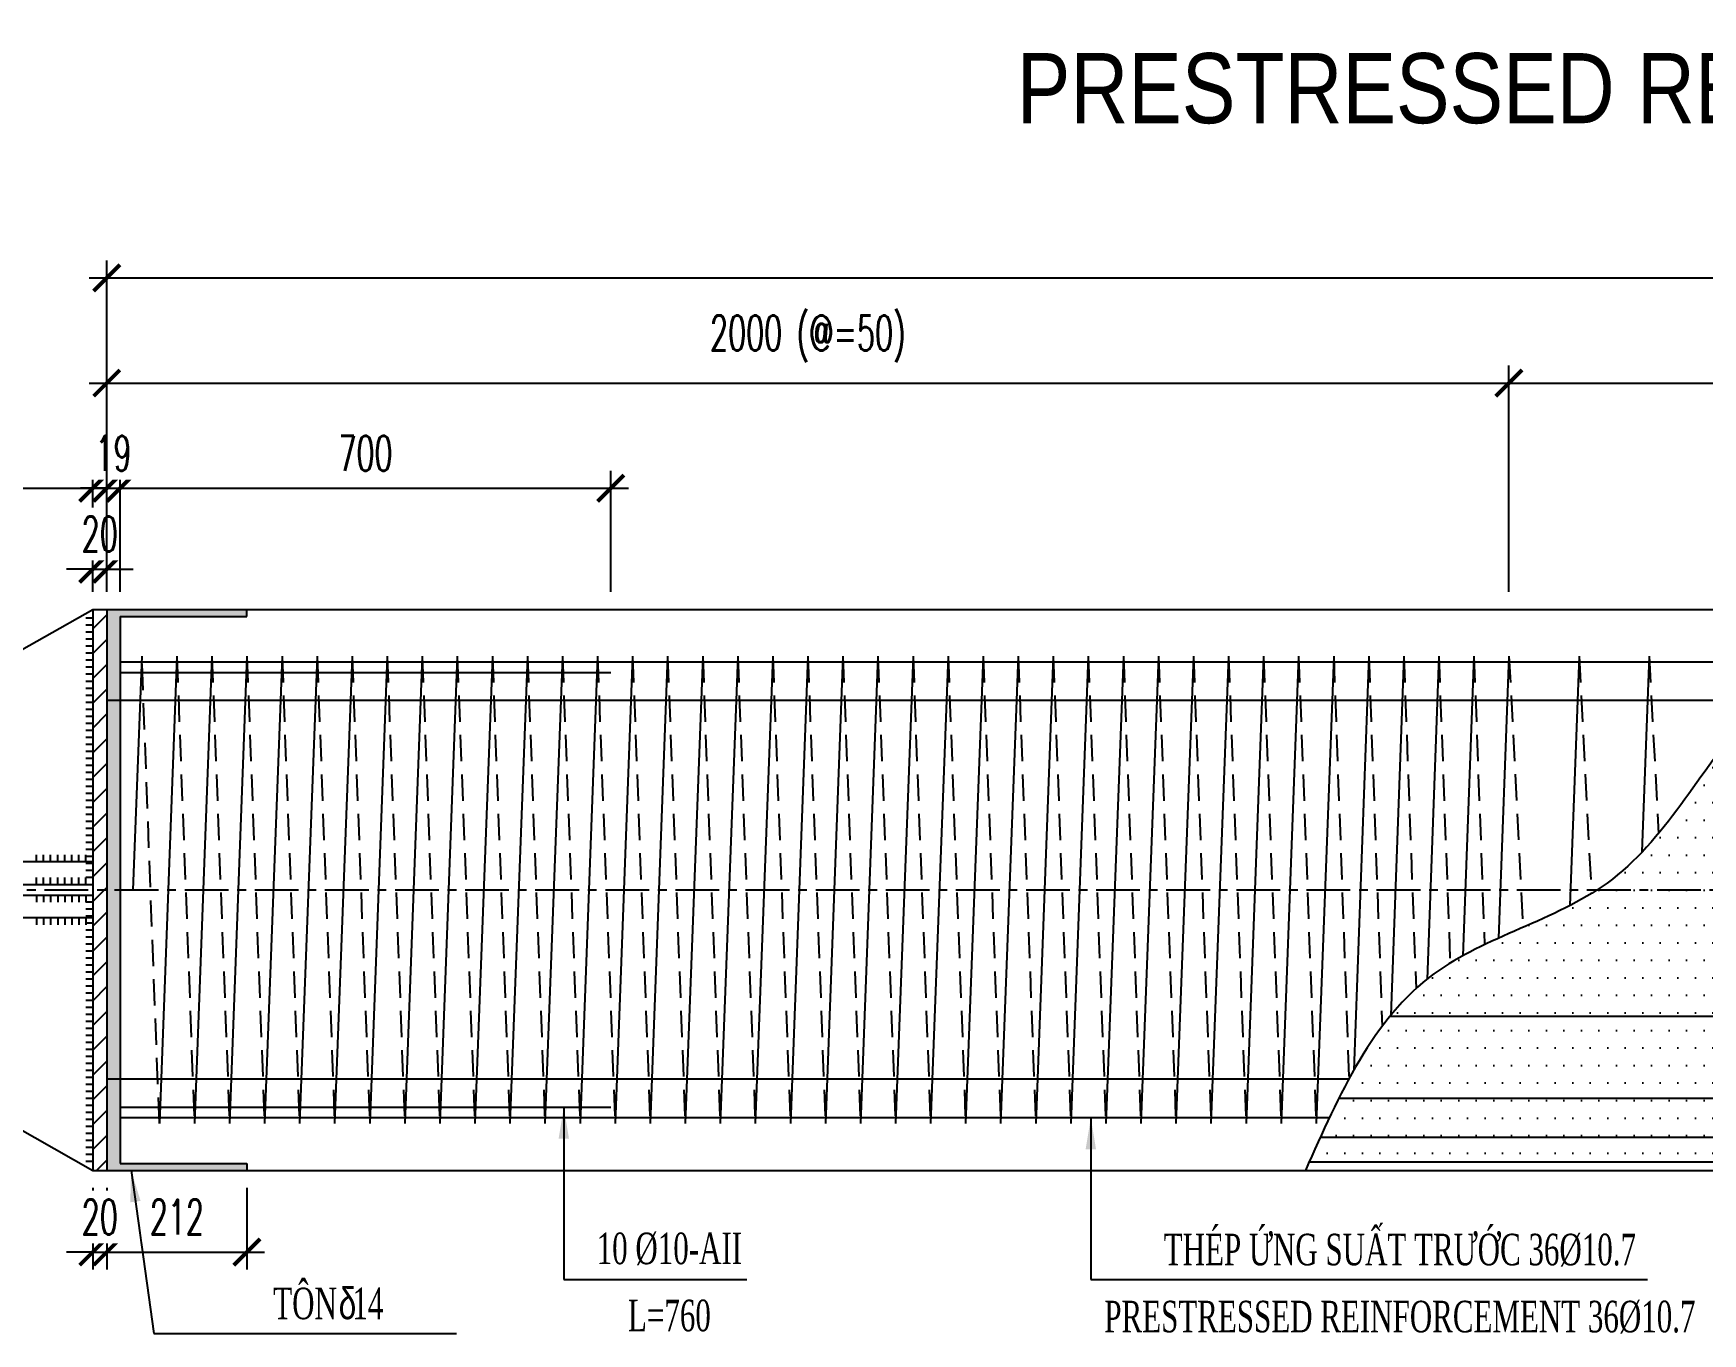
# Model space of a CAD drawing. Extents: x -687 to 808890, y -259 to 107959.
# Drawn here: x 798698 to 801079, y 103725 to 105580 of the extents above; entities that cross this region are included whole.
import ezdxf
from ezdxf.enums import TextEntityAlignment as Align

# ---------------------------------------------------------------- set-up
doc = ezdxf.new("R2010")
doc.units = 0
doc.header["$MEASUREMENT"] = 0
doc.header["$PDMODE"] = 3
doc.linetypes.add('CENTER', pattern=[2, 1.25, -0.25, 0.25, -0.25])
doc.linetypes.add('HIDDEN', pattern=[0.375, 0.25, -0.125])
doc.layers.get('0').update_dxf_attribs({"color": 3, "linetype": 'CONTINUOUS'})
doc.layers.get('DEFPOINTS').update_dxf_attribs({"linetype": 'CONTINUOUS'})
for name, color, linetype in [('Han', 7, 'CONTINUOUS'), ('Hatch', 5, 'CONTINUOUS'), ('Hidden', 4, 'HIDDEN'), ('Kich thuoc', 4, 'CONTINUOUS'), ('Net vang', 2, 'CONTINUOUS'), ('Text', 3, 'CONTINUOUS'), ('Thep chu', 1, 'CONTINUOUS'), ('Thep dai', 6, 'CONTINUOUS'), ('Tim', 8, 'CENTER')]:
    doc.layers.add(name, color=color, linetype=linetype)
doc.styles.add('Kichthuoc', font='romans.shx', dxfattribs={"width": 0.6})
doc.styles.get("Standard").update_dxf_attribs({"font": 'vntimeh.shx', "width": 0.65})
doc.styles.add('SYMBOL', font='greeks.shx', dxfattribs={"width": 0.8})
doc.styles.add('Ten', font='VHARIALN.TTF')
doc.styles.add('THUONG', font='vnsimpleh.shx', dxfattribs={"width": 0.8})
doc.dimstyles.new('Dim 250', dxfattribs={"dimscale": 250, "dimtxt": 0.2, "dimasz": 0.15, "dimexe": 0.1, "dimexo": 0.1, "dimgap": 0.1, "dimtad": 1, "dimdec": 0, "dimlfac": -1, "dimzin": 0, "dimdsep": 46, "dimtxsty": 'Kichthuoc', "dimblk": 'ARCHTICK', "dimcen": 0.1, "dimdle": 0.1, "dimclrd": 4, "dimclre": 4, "dimclrt": 3, "dimadec": 0, "dimazin": 0, "dimtfac": 1, "dimtdec": 0, "dimtix": 1, "dimtmove": 2, "dimatfit": 3, "dimfxl": 1, "dimtfill": 1, "dimtolj": 1, "dimtzin": 0, "dimarcsym": 0})
doc.dimstyles.new('Le 250', dxfattribs={"dimscale": 250, "dimtxt": 0.22, "dimasz": 0.18, "dimexe": 0.1, "dimexo": 0.2, "dimgap": 0.1, "dimtad": 1, "dimdec": 0, "dimzin": 0, "dimdsep": 46, "dimtxsty": 'Kichthuoc', "dimblk": 'ARCHTICK', "dimcen": 0, "dimdle": 0.1, "dimclrd": 2, "dimclre": 2, "dimclrt": 256, "dimadec": 0, "dimazin": 0, "dimtfac": 1, "dimtdec": 0, "dimtix": 1, "dimtmove": 2, "dimatfit": 3, "dimfxl": 1, "dimtolj": 1, "dimtzin": 0, "dimarcsym": 0})
pattern_1 = [(45, (29890.795, 271.825), (-17.6776695, 17.6776695), [])]

# ---------------------------------------------------------------- blocks, each defined once
blk = doc.blocks.new('_ArchTick')
at = {"color": 0, "linetype": 'ByBlock', "const_width": 0.15}
blk.add_lwpolyline([(-0.5, -0.5), (0.5, 0.5)], dxfattribs=at)
blk = doc.blocks.new('*D261')
at = {"layer": 'DEFPOINTS', "color": 0}
for p in [(798782.5, 104931.2), (798182.5, 104758.3), (798782.5, 104758.3)]:
    blk.add_point(p, dxfattribs=at)
at = {"layer": 'Kich thuoc', "color": 4, "lineweight": -2}
for p, q in [((798182.5, 104783.3), (798182.5, 104956.2)), ((798782.5, 104783.3), (798782.5, 104956.2)), ((798157.5, 104931.2), (798807.5, 104931.2))]:
    blk.add_line(p, q, dxfattribs=at)
at = {"layer": 'Kich thuoc', "color": 4, "lineweight": -2, "xscale": 37.5, "yscale": 37.5, "zscale": 37.5, "rotation": 180}
blk.add_blockref('_ArchTick', (798182.5, 104931.2), dxfattribs=at)
at = {"layer": 'Kich thuoc', "color": 4, "lineweight": -2, "xscale": 37.5, "yscale": 37.5, "zscale": 37.5}
blk.add_blockref('_ArchTick', (798782.5, 104931.2), dxfattribs=at)
at = {"layer": 'Kich thuoc', "color": 3, "insert": (798482.5, 104981.2), "char_height": 50, "attachment_point": 5, "style": 'Kichthuoc', "bg_fill": 3, "box_fill_scale": 1.25, "bg_fill_color": 256, "bg_fill_true_color": 13158600, "bg_fill_transparency": 11732736}
blk.add_mtext('\\A1;600', dxfattribs=at)
blk = doc.blocks.new('*D247')
at = {"layer": 'DEFPOINTS', "color": 0}
for p in [(798802.5, 103958.3), (799002.5, 103958.3), (799002.5, 103841.7)]:
    blk.add_point(p, dxfattribs=at)
at = {"layer": 'Kich thuoc', "color": 4, "lineweight": -2}
for p, q in [((798802.5, 103933.3), (798802.5, 103816.7)), ((799002.5, 103933.3), (799002.5, 103816.7)), ((798777.5, 103841.7), (799027.5, 103841.7))]:
    blk.add_line(p, q, dxfattribs=at)
at = {"layer": 'Kich thuoc', "color": 4, "lineweight": -2, "xscale": 37.5, "yscale": 37.5, "zscale": 37.5, "rotation": 180}
blk.add_blockref('_ArchTick', (798802.5, 103841.7), dxfattribs=at)
at = {"layer": 'Kich thuoc', "color": 4, "lineweight": -2, "xscale": 37.5, "yscale": 37.5, "zscale": 37.5}
blk.add_blockref('_ArchTick', (799002.5, 103841.7), dxfattribs=at)
at = {"layer": 'Kich thuoc', "color": 3, "insert": (798902.5, 103891.7), "char_height": 50, "attachment_point": 5, "style": 'Kichthuoc', "bg_fill": 3, "box_fill_scale": 1.25, "bg_fill_color": 256, "bg_fill_true_color": 13158600, "bg_fill_transparency": 4010284}
blk.add_mtext('\\A1;212', dxfattribs=at)
blk = doc.blocks.new('*D248')
at = {"layer": 'DEFPOINTS', "color": 0}
for p in [(798782.5, 103958.3), (798802.5, 103958.3), (798802.5, 103841.7)]:
    blk.add_point(p, dxfattribs=at)
at = {"layer": 'Kich thuoc', "color": 4, "lineweight": -2}
for p, q in [((798782.5, 103933.3), (798782.5, 103816.7)), ((798802.5, 103933.3), (798802.5, 103816.7)), ((798782.5, 103841.7), (798745, 103841.7)), ((798782.5, 103841.7), (798802.5, 103841.7)), ((798802.5, 103841.7), (798840, 103841.7))]:
    blk.add_line(p, q, dxfattribs=at)
at = {"layer": 'Kich thuoc', "color": 4, "lineweight": -2, "xscale": 37.5, "yscale": 37.5, "zscale": 37.5}
blk.add_blockref('_ArchTick', (798782.5, 103841.7), dxfattribs=at)
at = {"layer": 'Kich thuoc', "color": 4, "lineweight": -2, "xscale": 37.5, "yscale": 37.5, "zscale": 37.5, "rotation": 180}
blk.add_blockref('_ArchTick', (798802.5, 103841.7), dxfattribs=at)
at = {"layer": 'Kich thuoc', "color": 3, "insert": (798792.5, 103891.7), "char_height": 50, "attachment_point": 5, "style": 'Kichthuoc', "bg_fill": 3, "box_fill_scale": 1.25, "bg_fill_color": 256, "bg_fill_true_color": 13158600, "bg_fill_transparency": 4012348}
blk.add_mtext('\\A1;20', dxfattribs=at)
blk = doc.blocks.new('*D249')
at = {"layer": 'DEFPOINTS', "color": 0}
for p in [(798802.5, 104815.8), (798782.5, 104758.3), (798802.5, 104758.3)]:
    blk.add_point(p, dxfattribs=at)
at = {"layer": 'Kich thuoc', "color": 4, "lineweight": -2}
for p, q in [((798782.5, 104783.3), (798782.5, 104840.8)), ((798802.5, 104783.3), (798802.5, 104840.8)), ((798782.5, 104815.8), (798745, 104815.8)), ((798782.5, 104815.8), (798802.5, 104815.8)), ((798802.5, 104815.8), (798840, 104815.8))]:
    blk.add_line(p, q, dxfattribs=at)
at = {"layer": 'Kich thuoc', "color": 4, "lineweight": -2, "xscale": 37.5, "yscale": 37.5, "zscale": 37.5}
blk.add_blockref('_ArchTick', (798782.5, 104815.8), dxfattribs=at)
at = {"layer": 'Kich thuoc', "color": 4, "lineweight": -2, "xscale": 37.5, "yscale": 37.5, "zscale": 37.5, "rotation": 180}
blk.add_blockref('_ArchTick', (798802.5, 104815.8), dxfattribs=at)
at = {"layer": 'Kich thuoc', "color": 3, "insert": (798792.5, 104865.8), "char_height": 50, "attachment_point": 5, "style": 'Kichthuoc', "bg_fill": 3, "box_fill_scale": 1.25, "bg_fill_color": 256, "bg_fill_true_color": 13158600, "bg_fill_transparency": 4012348}
blk.add_mtext('\\A1;20', dxfattribs=at)
blk = doc.blocks.new('*D250')
at = {"layer": 'DEFPOINTS', "color": 0}
for p in [(800802.5, 105081.2), (798802.5, 104758.3), (800802.5, 104758.3)]:
    blk.add_point(p, dxfattribs=at)
at = {"layer": 'Kich thuoc', "color": 4, "lineweight": -2}
for p, q in [((798802.5, 104783.3), (798802.5, 105106.2)), ((800802.5, 104783.3), (800802.5, 105106.2)), ((798777.5, 105081.2), (800827.5, 105081.2))]:
    blk.add_line(p, q, dxfattribs=at)
at = {"layer": 'Kich thuoc', "color": 4, "lineweight": -2, "xscale": 37.5, "yscale": 37.5, "zscale": 37.5, "rotation": 180}
blk.add_blockref('_ArchTick', (798802.5, 105081.2), dxfattribs=at)
at = {"layer": 'Kich thuoc', "color": 4, "lineweight": -2, "xscale": 37.5, "yscale": 37.5, "zscale": 37.5}
blk.add_blockref('_ArchTick', (800802.5, 105081.2), dxfattribs=at)
at = {"layer": 'Kich thuoc', "color": 3, "insert": (799802.5, 105144.3), "char_height": 50, "attachment_point": 5, "style": 'Kichthuoc', "bg_fill": 3, "box_fill_scale": 1.25, "bg_fill_color": 256, "bg_fill_true_color": 13158600, "bg_fill_transparency": 7561424}
blk.add_mtext('\\A1;{2000 (@=50)}', dxfattribs=at)
blk = doc.blocks.new('*D251')
at = {"layer": 'DEFPOINTS', "color": 0}
for p in [(799521.5, 104931.2), (798821.5, 104758.3), (799521.5, 104758.3)]:
    blk.add_point(p, dxfattribs=at)
at = {"layer": 'Kich thuoc', "color": 4, "lineweight": -2}
for p, q in [((798821.5, 104783.3), (798821.5, 104956.2)), ((799521.5, 104783.3), (799521.5, 104956.2)), ((798796.5, 104931.2), (799546.5, 104931.2))]:
    blk.add_line(p, q, dxfattribs=at)
at = {"layer": 'Kich thuoc', "color": 4, "lineweight": -2, "xscale": 37.5, "yscale": 37.5, "zscale": 37.5, "rotation": 180}
blk.add_blockref('_ArchTick', (798821.5, 104931.2), dxfattribs=at)
at = {"layer": 'Kich thuoc', "color": 4, "lineweight": -2, "xscale": 37.5, "yscale": 37.5, "zscale": 37.5}
blk.add_blockref('_ArchTick', (799521.5, 104931.2), dxfattribs=at)
at = {"layer": 'Kich thuoc', "color": 3, "insert": (799171.5, 104981.2), "char_height": 50, "attachment_point": 5, "style": 'Kichthuoc', "bg_fill": 3, "box_fill_scale": 1.25, "bg_fill_color": 256, "bg_fill_true_color": 13158600, "bg_fill_transparency": 7561424}
blk.add_mtext('\\A1;700', dxfattribs=at)
blk = doc.blocks.new('*D258')
at = {"layer": 'DEFPOINTS', "color": 0}
for p in [(798821.5, 104931.2), (798802.5, 104758.3), (798821.5, 104758.3)]:
    blk.add_point(p, dxfattribs=at)
at = {"layer": 'Kich thuoc', "color": 4, "lineweight": -2}
for p, q in [((798802.5, 104783.3), (798802.5, 104956.2)), ((798821.5, 104783.3), (798821.5, 104956.2)), ((798802.5, 104931.2), (798765, 104931.2)), ((798802.5, 104931.2), (798821.5, 104931.2)), ((798821.5, 104931.2), (798859, 104931.2))]:
    blk.add_line(p, q, dxfattribs=at)
at = {"layer": 'Kich thuoc', "color": 4, "lineweight": -2, "xscale": 37.5, "yscale": 37.5, "zscale": 37.5}
blk.add_blockref('_ArchTick', (798802.5, 104931.2), dxfattribs=at)
at = {"layer": 'Kich thuoc', "color": 4, "lineweight": -2, "xscale": 37.5, "yscale": 37.5, "zscale": 37.5, "rotation": 180}
blk.add_blockref('_ArchTick', (798821.5, 104931.2), dxfattribs=at)
at = {"layer": 'Kich thuoc', "color": 3, "insert": (798812, 104981.2), "char_height": 50, "attachment_point": 5, "style": 'Kichthuoc', "bg_fill": 3, "box_fill_scale": 1.25, "bg_fill_color": 256, "bg_fill_true_color": 13158600, "bg_fill_transparency": 11732736}
blk.add_mtext('\\A1;19', dxfattribs=at)
blk = doc.blocks.new('*D262')
at = {"layer": 'DEFPOINTS', "color": 0}
for p in [(805602.5, 105231.2), (798802.5, 104758.3), (805602.5, 104758.3)]:
    blk.add_point(p, dxfattribs=at)
at = {"layer": 'Kich thuoc', "color": 4, "lineweight": -2}
for p, q in [((798802.5, 104783.3), (798802.5, 105256.2)), ((805602.5, 104783.3), (805602.5, 105256.2)), ((798777.5, 105231.2), (805627.5, 105231.2))]:
    blk.add_line(p, q, dxfattribs=at)
at = {"layer": 'Kich thuoc', "color": 4, "lineweight": -2, "xscale": 37.5, "yscale": 37.5, "zscale": 37.5, "rotation": 180}
blk.add_blockref('_ArchTick', (798802.5, 105231.2), dxfattribs=at)
at = {"layer": 'Kich thuoc', "color": 4, "lineweight": -2, "xscale": 37.5, "yscale": 37.5, "zscale": 37.5}
blk.add_blockref('_ArchTick', (805602.5, 105231.2), dxfattribs=at)
at = {"layer": 'Kich thuoc', "color": 3, "insert": (802202.5, 105296.7), "char_height": 50, "attachment_point": 5, "style": 'THUONG', "bg_fill": 3, "box_fill_scale": 1.25, "bg_fill_color": 256, "bg_fill_true_color": 13158600, "bg_fill_transparency": 3756044}
blk.add_mtext('\\A1;l = mòi 6000 + ®Çu 25000', dxfattribs=at)
blk = doc.blocks.new('*D263')
at = {"layer": 'DEFPOINTS', "color": 0}
for p in [(803602.5, 105081.2), (800802.5, 104758.3), (803602.5, 104758.3)]:
    blk.add_point(p, dxfattribs=at)
at = {"layer": 'Kich thuoc', "color": 4, "lineweight": -2}
for p, q in [((800802.5, 104783.3), (800802.5, 105106.2)), ((803602.5, 104783.3), (803602.5, 105106.2)), ((800777.5, 105081.2), (803627.5, 105081.2))]:
    blk.add_line(p, q, dxfattribs=at)
at = {"layer": 'Kich thuoc', "color": 4, "lineweight": -2, "xscale": 37.5, "yscale": 37.5, "zscale": 37.5, "rotation": 180}
blk.add_blockref('_ArchTick', (800802.5, 105081.2), dxfattribs=at)
at = {"layer": 'Kich thuoc', "color": 4, "lineweight": -2, "xscale": 37.5, "yscale": 37.5, "zscale": 37.5}
blk.add_blockref('_ArchTick', (803602.5, 105081.2), dxfattribs=at)
at = {"layer": 'Kich thuoc', "color": 3, "insert": (802202.5, 105144.3), "char_height": 50, "attachment_point": 5, "style": 'Kichthuoc', "bg_fill": 3, "box_fill_scale": 1.25, "bg_fill_color": 256, "bg_fill_true_color": 13158600, "bg_fill_transparency": 13899132}
blk.add_mtext('\\A1;2000 + 21000 (@=100)', dxfattribs=at)

msp = doc.modelspace()

# ---------------------------------------------------------------- hatches: boundary and pattern name
at = {"layer": 'Hatch'}
h = msp.add_hatch(dxfattribs=at)
h.set_pattern_fill('DOTS', color=11, scale=400, style=0)
h.set_pattern_definition([(180, (1604493.353, -6367.07), (-12.5, 25), [0, -25])])
edge = h.paths.add_edge_path()
edge.add_spline(control_points=[(802156.4, 103976.6), (802147.1, 103965.1), (802097.3, 103930.7), (802006.4, 104183.2), (802086.7, 104296.6), (802127.5, 104354.3)], knot_values=[811.110562, 811.110562, 811.110562, 811.110562, 862.881742, 1073.007423, 1290.557934, 1290.557934, 1290.557934, 1290.557934], degree=3, periodic=0)
edge.add_line((802127.5, 103958.3), (800512.3, 103958.3))
edge.add_line((802127.5, 104758.3), (801309, 104758.3))
edge.add_spline(control_points=[(801309, 104758.3), (801250, 104710.9), (801110.3, 104598.6), (800980.1, 104339.3), (800648, 104264.7), (800560.2, 104066.4), (800512.3, 103958.3)], knot_values=[0, 0, 0, 0, 226.398441, 536.414113, 815.347417, 1150.174082, 1150.174082, 1150.174082, 1150.174082], degree=3, periodic=0)
edge.add_spline(control_points=[(802127.5, 104758.3), (802087.2, 104691.6), (802006.4, 104558.3), (802093.1, 104405.8), (802140.1, 104335.1), (802146.3, 104325.7)], knot_values=[0, 0, 0, 0, 217.550511, 435.101022, 468.730043, 468.730043, 468.730043, 468.730043], degree=3, periodic=0)
h = msp.add_hatch(color=7, dxfattribs=at)
h.paths.add_polyline_path([(798821.5, 104628.3), (798802.5, 104628.3), (798802.5, 104358.3), (798821.5, 104358.3)])
h.paths.add_polyline_path([(798821.5, 104358.3), (798802.5, 104358.3), (798802.5, 104088.3), (798821.5, 104088.3)])

# ---------------------------------------------------------------- linework, layer by layer
msp.add_line((798182.5, 104298.3), (798782.5, 103958.3))
at = {"layer": 'Han'}
for p, q in [((798782.5, 104745.8), (798772.5, 104745.8)), ((798782.5, 104735.8), (798772.5, 104735.8)), ((798782.5, 104725.8), (798772.5, 104725.8)), ((798782.5, 104715.8), (798772.5, 104715.8)), ((798782.5, 104705.8), (798772.5, 104705.8)), ((798782.5, 104695.8), (798772.5, 104695.8)), ((798782.5, 104685.8), (798772.5, 104685.8)), ((798782.5, 104675.8), (798772.5, 104675.8)), ((798782.5, 104665.8), (798772.5, 104665.8)), ((798782.5, 104655.8), (798772.5, 104655.8)), ((798782.5, 104645.8), (798772.5, 104645.8)), ((798782.5, 104635.8), (798772.5, 104635.8)), ((798782.5, 104625.8), (798772.5, 104625.8)), ((798782.5, 104615.8), (798772.5, 104615.8)), ((798782.5, 104605.8), (798772.5, 104605.8)), ((798782.5, 104595.8), (798772.5, 104595.8)), ((798782.5, 104585.8), (798772.5, 104585.8)), ((798782.5, 104575.8), (798772.5, 104575.8)), ((798782.5, 104565.8), (798772.5, 104565.8)), ((798782.5, 104555.8), (798772.5, 104555.8)), ((798782.5, 104545.8), (798772.5, 104545.8)), ((798782.5, 104535.8), (798772.5, 104535.8)), ((798782.5, 104525.8), (798772.5, 104525.8)), ((798782.5, 104515.8), (798772.5, 104515.8)), ((798782.5, 104505.8), (798772.5, 104505.8)), ((798782.5, 104495.8), (798772.5, 104495.8)), ((798782.5, 104485.8), (798772.5, 104485.8)), ((798782.5, 104475.8), (798772.5, 104475.8)), ((798782.5, 104465.8), (798772.5, 104465.8)), ((798782.5, 104455.8), (798772.5, 104455.8)), ((798782.5, 104445.8), (798772.5, 104445.8)), ((798782.5, 104435.8), (798772.5, 104435.8)), ((798782.5, 104425.8), (798772.5, 104425.8)), ((798702.5, 104398.3), (798702.5, 104408.3)), ((798712.5, 104398.3), (798712.5, 104408.3)), ((798722.5, 104398.3), (798722.5, 104408.3)), ((798732.5, 104398.3), (798732.5, 104408.3)), ((798742.5, 104398.3), (798742.5, 104408.3)), ((798752.5, 104398.3), (798752.5, 104408.3)), ((798762.5, 104398.3), (798762.5, 104408.3)), ((798782.5, 104415.8), (798772.5, 104415.8)), ((798772.5, 104398.3), (798772.5, 104408.3)), ((798782.5, 104405.8), (798772.5, 104405.8)), ((798782.5, 104395.8), (798772.5, 104395.8)), ((798782.5, 104385.8), (798772.5, 104385.8)), ((798702.5, 104365.8), (798702.5, 104375.8)), ((798712.5, 104365.8), (798712.5, 104375.8)), ((798722.5, 104365.8), (798722.5, 104375.8)), ((798732.5, 104365.8), (798732.5, 104375.8)), ((798742.5, 104365.8), (798742.5, 104375.8)), ((798752.5, 104365.8), (798752.5, 104375.8)), ((798762.5, 104365.8), (798762.5, 104375.8)), ((798772.5, 104365.8), (798772.5, 104375.8)), ((798782.5, 104375.8), (798772.5, 104375.8)), ((798702.5, 104350.8), (798702.5, 104340.8)), ((798712.5, 104350.8), (798712.5, 104340.8)), ((798722.5, 104350.8), (798722.5, 104340.8)), ((798732.5, 104350.8), (798732.5, 104340.8)), ((798742.5, 104350.8), (798742.5, 104340.8)), ((798752.5, 104350.8), (798752.5, 104340.8)), ((798762.5, 104350.8), (798762.5, 104340.8)), ((798772.5, 104350.8), (798772.5, 104340.8)), ((798782.5, 104340.8), (798772.5, 104340.8)), ((798782.5, 104330.8), (798772.5, 104330.8)), ((798702.5, 104318.3), (798702.5, 104308.3)), ((798712.5, 104318.3), (798712.5, 104308.3)), ((798722.5, 104318.3), (798722.5, 104308.3)), ((798732.5, 104318.3), (798732.5, 104308.3)), ((798742.5, 104318.3), (798742.5, 104308.3)), ((798752.5, 104318.3), (798752.5, 104308.3)), ((798762.5, 104318.3), (798762.5, 104308.3)), ((798782.5, 104320.8), (798772.5, 104320.8)), ((798772.5, 104318.3), (798772.5, 104308.3)), ((798782.5, 104310.8), (798772.5, 104310.8)), ((798782.5, 104300.8), (798772.5, 104300.8)), ((798782.5, 104290.8), (798772.5, 104290.8)), ((798782.5, 104280.8), (798772.5, 104280.8)), ((798782.5, 104270.8), (798772.5, 104270.8)), ((798782.5, 104260.8), (798772.5, 104260.8)), ((798782.5, 104250.8), (798772.5, 104250.8)), ((798782.5, 104240.8), (798772.5, 104240.8)), ((798782.5, 104230.8), (798772.5, 104230.8)), ((798782.5, 104220.8), (798772.5, 104220.8)), ((798782.5, 104210.8), (798772.5, 104210.8)), ((798782.5, 104200.8), (798772.5, 104200.8)), ((798782.5, 104190.8), (798772.5, 104190.8)), ((798782.5, 104180.8), (798772.5, 104180.8)), ((798782.5, 104170.8), (798772.5, 104170.8)), ((798782.5, 104160.8), (798772.5, 104160.8)), ((798782.5, 104150.8), (798772.5, 104150.8)), ((798782.5, 104140.8), (798772.5, 104140.8)), ((798782.5, 104130.8), (798772.5, 104130.8)), ((798782.5, 104120.8), (798772.5, 104120.8)), ((798782.5, 104110.8), (798772.5, 104110.8)), ((798782.5, 104100.8), (798772.5, 104100.8)), ((798782.5, 104090.8), (798772.5, 104090.8)), ((798782.5, 104080.8), (798772.5, 104080.8)), ((798782.5, 104070.8), (798772.5, 104070.8)), ((798782.5, 104060.8), (798772.5, 104060.8)), ((798782.5, 104050.8), (798772.5, 104050.8)), ((798782.5, 104040.8), (798772.5, 104040.8)), ((798782.5, 104030.8), (798772.5, 104030.8)), ((798782.5, 104020.8), (798772.5, 104020.8)), ((798782.5, 104010.8), (798772.5, 104010.8)), ((798782.5, 104000.8), (798772.5, 104000.8)), ((798782.5, 103990.8), (798772.5, 103990.8)), ((798782.5, 103980.8), (798772.5, 103980.8)), ((798782.5, 103970.8), (798772.5, 103970.8))]:
    msp.add_line(p, q, dxfattribs=at)
at = {"layer": 'Hatch', "color": 9}
for p, q in [((802047.6, 104177.7), (800632.4, 104177.7)), ((802071, 104060.8), (800559.7, 104060.8)), ((802099.7, 104005.1), (800533.3, 104005.1)), ((802120.3, 103970.2), (800517.6, 103970.2))]:
    msp.add_line(p, q, dxfattribs=at)
at = {"layer": 'Hidden', "ltscale": 150}
for p, q in [((798877.5, 104024.9), (798852.5, 104691.7)), ((798902.5, 104691.7), (798927.5, 104024.9)), ((798952.5, 104691.7), (798977.5, 104024.9)), ((799002.5, 104691.7), (799027.5, 104024.9)), ((799052.5, 104691.7), (799077.5, 104024.9)), ((799102.5, 104691.7), (799127.5, 104024.9)), ((799152.5, 104691.7), (799177.5, 104024.9)), ((799202.5, 104691.7), (799227.5, 104024.9)), ((799252.5, 104691.7), (799277.5, 104024.9)), ((799302.5, 104691.7), (799327.5, 104024.9)), ((799352.5, 104691.7), (799377.5, 104024.9)), ((799402.5, 104691.7), (799427.5, 104024.9)), ((799452.5, 104691.7), (799477.5, 104024.9)), ((799502.5, 104691.7), (799527.5, 104024.9)), ((799552.5, 104691.7), (799577.5, 104024.9)), ((799602.5, 104691.7), (799627.5, 104024.9)), ((799652.5, 104691.7), (799677.5, 104024.9)), ((799702.5, 104691.7), (799727.5, 104024.9)), ((799752.5, 104691.7), (799777.5, 104024.9)), ((799802.5, 104691.7), (799827.5, 104024.9)), ((799852.5, 104691.7), (799877.5, 104024.9)), ((799902.5, 104691.7), (799927.5, 104024.9)), ((799952.5, 104691.7), (799977.5, 104024.9)), ((800002.5, 104691.7), (800027.5, 104024.9)), ((800052.5, 104691.7), (800077.5, 104024.9)), ((800102.5, 104691.7), (800127.5, 104024.9)), ((800152.5, 104691.7), (800177.5, 104024.9)), ((800202.5, 104691.7), (800227.5, 104024.9)), ((800252.5, 104691.7), (800277.5, 104024.9)), ((800302.5, 104691.7), (800327.5, 104024.9)), ((800352.5, 104691.7), (800377.5, 104024.9)), ((800402.5, 104691.7), (800427.5, 104024.9)), ((800452.5, 104691.7), (800477.5, 104024.9)), ((800502.5, 104691.7), (800527.5, 104024.9)), ((800552.5, 104691.7), (800574.3, 104088.9)), ((800602.5, 104691.7), (800621.7, 104164)), ((800652.5, 104691.7), (800669.9, 104217.5)), ((800702.5, 104691.7), (800718.6, 104253.9)), ((800752.5, 104691.7), (800767.7, 104280.1)), ((800802.5, 104691.7), (800822.6, 104304.8)), ((800902.5, 104691.7), (800920.1, 104353.2)), ((801002.5, 104691.7), (801015.7, 104438.8))]:
    msp.add_line(p, q, dxfattribs=at)
at = {"layer": 'Kich thuoc'}
for p, q in [((801161.9, 104628.3), (798802.5, 104628.3)), ((798182.5, 104365.8), (798782.5, 104365.8)), ((798182.5, 104350.8), (798782.5, 104350.8)), ((800574, 104088.3), (798802.5, 104088.3))]:
    msp.add_line(p, q, dxfattribs=at)
at = {"layer": 'Net vang'}
msp.add_spline([(801309, 104758.3), (801141.7, 104605.7), (800942.5, 104368.1), (800695.5, 104238.5), (800512.3, 103958.3)], degree=3, dxfattribs=at)
at = {"layer": 'Thep chu'}
for p, q in [((801218.8, 104683.3), (798821.5, 104683.3)), ((800546.3, 104033.3), (798821.5, 104033.3))]:
    msp.add_line(p, q, dxfattribs=at)
at = {"layer": 'Thep dai'}
for p, q in [((798852.5, 104691.7), (798839.6, 104358.3)), ((798902.5, 104691.7), (798877.5, 104024.9)), ((798952.5, 104691.7), (798927.5, 104024.9)), ((799002.5, 104691.7), (798977.5, 104024.9)), ((799052.5, 104691.7), (799027.5, 104024.9)), ((799102.5, 104691.7), (799077.5, 104024.9)), ((799152.5, 104691.7), (799127.5, 104024.9)), ((799202.5, 104691.7), (799177.5, 104024.9)), ((799252.5, 104691.7), (799227.5, 104024.9)), ((799302.5, 104691.7), (799277.5, 104024.9)), ((799352.5, 104691.7), (799327.5, 104024.9)), ((799402.5, 104691.7), (799377.5, 104024.9)), ((799452.5, 104691.7), (799427.5, 104024.9)), ((799502.5, 104691.7), (799477.5, 104024.9)), ((799552.5, 104691.7), (799527.5, 104024.9)), ((799602.5, 104691.7), (799577.5, 104024.9)), ((799652.5, 104691.7), (799627.5, 104024.9)), ((799702.5, 104691.7), (799677.5, 104024.9)), ((799752.5, 104691.7), (799727.5, 104024.9)), ((799802.5, 104691.7), (799777.5, 104024.9)), ((799852.5, 104691.7), (799827.5, 104024.9)), ((799902.5, 104691.7), (799877.5, 104024.9)), ((799952.5, 104691.7), (799927.5, 104024.9)), ((800002.5, 104691.7), (799977.5, 104024.9)), ((800052.5, 104691.7), (800027.5, 104024.9)), ((800102.5, 104691.7), (800077.5, 104024.9)), ((800152.5, 104691.7), (800127.5, 104024.9)), ((800202.5, 104691.7), (800177.5, 104024.9)), ((800252.5, 104691.7), (800227.5, 104024.9)), ((800302.5, 104691.7), (800277.5, 104024.9)), ((800352.5, 104691.7), (800327.5, 104024.9)), ((800402.5, 104691.7), (800377.5, 104024.9)), ((800452.5, 104691.7), (800427.5, 104024.9)), ((800502.5, 104691.7), (800477.5, 104024.9)), ((800552.5, 104691.7), (800527.5, 104024.9)), ((800602.5, 104691.7), (800581.2, 104101.3)), ((800652.5, 104691.7), (800633.9, 104179.5)), ((800702.5, 104691.7), (800685.7, 104230.9)), ((800752.5, 104691.7), (800736.8, 104264.4)), ((800802.5, 104691.7), (800787.7, 104289.4)), ((800902.5, 104691.7), (800889.4, 104335.9)), ((801002.5, 104691.7), (800992.2, 104412.4)), ((798821.5, 104668.3), (799521.5, 104668.3)), ((798782.5, 104398.3), (798082.5, 104398.3)), ((798782.5, 104318.3), (798082.5, 104318.3)), ((798821.5, 104048.3), (799521.5, 104048.3))]:
    msp.add_line(p, q, dxfattribs=at)
at = {"layer": 'Tim', "ltscale": 50}
msp.add_line((798013.7, 104358.3), (802125, 104358.3), dxfattribs=at)

# ---------------------------------------------------------------- texts
at = {"layer": 'Text', "color": 3, "style": 'Ten'}
msp.add_text('prestressed reinforced concrete pipe pile D800-540, L= 31m (1:25)', height=100, dxfattribs=at).set_placement((802202.5, 105451.9), align=Align.CENTER)
at = {"layer": 'Text', "width": 0.65}
for s, p in [('thÐp øng suÊt tr\xadíc 36%%c10.7', (800646.9, 103822.9)), ('10 %%C10-aii', (799605, 103824.5)), ('t«n  14', (799118.5, 103746)), ('l=760', (799605, 103728.8)), ('prestressed reinforcement 36%%c10.7', (800646.9, 103727.3))]:
    msp.add_text(s, height=45, dxfattribs=at).set_placement(p, align=Align.CENTER)
at = {"layer": 'Text', "style": 'SYMBOL', "width": 0.75}
msp.add_text('d', height=45, dxfattribs=at).set_placement((799133.3, 103746))

# ---------------------------------------------------------------- dimensions: what is measured, and where the dimension line sits
at = {"layer": 'Kich thuoc'}
dim = msp.add_linear_dim(base=(798782.5, 104931.2), p1=(798182.5, 104758.3), p2=(798782.5, 104758.3), dimstyle='Dim 250', dxfattribs=at)
dim.commit()
dim.dimension.update_dxf_attribs({"geometry": '*D261', "text_midpoint": (798482.5, 104981.2)})

# ---------------------------------------------------------------- leaders
for points in [[(799454.4, 104048.3), (799454.4, 103802.6), (799715.4, 103802.6)], [(800206.1, 104033.3), (800206.1, 103802.6), (801000.2, 103802.6)]]:
    msp.add_leader(points, dimstyle='Le 250', override={"dimtad": 0}, dxfattribs=at)

# ---------------------------------------------------------------- next in the draw order: linework, layer by layer
msp.add_line((798182.5, 104418.3), (798782.5, 104758.3))

# ---------------------------------------------------------------- next in the draw order: dimensions: what is measured, and where the dimension line sits
dim = msp.add_linear_dim(base=(799002.5, 103841.7), p1=(798802.5, 103958.3), p2=(799002.5, 103958.3), text='212', dimstyle='Dim 250', dxfattribs=at)
dim.commit()
dim.dimension.update_dxf_attribs({"geometry": '*D247', "text_midpoint": (798902.5, 103891.7)})

# ---------------------------------------------------------------- next in the draw order: linework, layer by layer
msp.add_line((799002.5, 103968.3), (799002.5, 103958.3))

# ---------------------------------------------------------------- next in the draw order: dimensions: what is measured, and where the dimension line sits
for base, p1, p2, picture, middle in [((798802.5, 104815.8), (798782.5, 104758.3), (798802.5, 104758.3), '*D249', (798792.5, 104865.8)), ((798802.5, 103841.7), (798782.5, 103958.3), (798802.5, 103958.3), '*D248', (798792.5, 103891.7))]:
    dim = msp.add_linear_dim(base=base, p1=p1, p2=p2, dimstyle='Dim 250', dxfattribs=at)
    dim.commit()
    dim.dimension.update_dxf_attribs({"geometry": picture, "text_midpoint": middle})

# ---------------------------------------------------------------- next in the draw order: hatches: boundary and pattern name
at = {"layer": 'Hatch'}
h = msp.add_hatch(dxfattribs=at)
h.set_pattern_fill('ANSI31', color=256, scale=200, style=0)
h.set_pattern_definition(pattern_1)
h.paths.add_polyline_path([(798802.5, 104358.3), (798782.5, 104358.3), (798782.5, 103958.3), (798802.5, 103958.3)])
msp.add_hatch(color=7, dxfattribs=at).paths.add_polyline_path([(798821.5, 104088.3), (798802.5, 104088.3), (798802.5, 103958.3), (799002.5, 103958.3), (799002.5, 103968.3), (798821.5, 103968.3)])

# ---------------------------------------------------------------- next in the draw order: linework, layer by layer
for p, q in [((798782.5, 104758.3), (798782.5, 103958.3)), ((798782.5, 103958.3), (802127.5, 103958.3)), ((798821.5, 103968.3), (799002.5, 103968.3))]:
    msp.add_line(p, q)

# ---------------------------------------------------------------- next in the draw order: leaders
at = {"layer": 'Kich thuoc'}
msp.add_leader([(798837.2, 103958.3), (798869.5, 103725.6), (799301.4, 103725.6)], dimstyle='Le 250', override={"dimtad": 0}, dxfattribs=at)

# ---------------------------------------------------------------- next in the draw order: dimensions: what is measured, and where the dimension line sits
dim = msp.add_linear_dim(base=(800802.5, 105081.2), p1=(798802.5, 104758.3), p2=(800802.5, 104758.3), text='{<> (@=50)}', dimstyle='Dim 250', dxfattribs=at)
dim.commit()
dim.dimension.update_dxf_attribs({"geometry": '*D250', "text_midpoint": (799802.5, 105144.3)})

# ---------------------------------------------------------------- next in the draw order: linework, layer by layer
for p, q in [((798782.5, 104758.3), (802127.5, 104758.3)), ((798802.5, 104758.3), (798802.5, 103958.3)), ((798821.5, 104748.3), (798821.5, 103968.3))]:
    msp.add_line(p, q)

# ---------------------------------------------------------------- next in the draw order: dimensions: what is measured, and where the dimension line sits
dim = msp.add_linear_dim(base=(799521.5, 104931.2), p1=(798821.5, 104758.3), p2=(799521.5, 104758.3), dimstyle='Dim 250', dxfattribs=at)
dim.commit()
dim.dimension.update_dxf_attribs({"geometry": '*D251', "text_midpoint": (799171.5, 104981.2)})

# ---------------------------------------------------------------- next in the draw order: linework, layer by layer
msp.add_line((799002.5, 104748.3), (799002.5, 104758.3))

# ---------------------------------------------------------------- next in the draw order: dimensions: what is measured, and where the dimension line sits
dim = msp.add_linear_dim(base=(798821.5, 104931.2), p1=(798802.5, 104758.3), p2=(798821.5, 104758.3), dimstyle='Dim 250', dxfattribs=at)
dim.commit()
dim.dimension.update_dxf_attribs({"geometry": '*D258', "text_midpoint": (798812, 104981.2)})

# ---------------------------------------------------------------- next in the draw order: hatches: boundary and pattern name
at = {"layer": 'Hatch'}
h = msp.add_hatch(dxfattribs=at)
h.set_pattern_fill('ANSI31', color=256, scale=200, style=0)
h.set_pattern_definition(pattern_1)
h.paths.add_polyline_path([(798802.5, 104758.3), (798782.5, 104758.3), (798782.5, 104358.3), (798802.5, 104358.3)])
msp.add_hatch(color=7, dxfattribs=at).paths.add_polyline_path([(798821.5, 104748.3), (799002.5, 104748.3), (799002.5, 104758.3), (798802.5, 104758.3), (798802.5, 104628.3), (798821.5, 104628.3)])

# ---------------------------------------------------------------- next in the draw order: linework, layer by layer
msp.add_line((798821.5, 104748.3), (799002.5, 104748.3))

# ---------------------------------------------------------------- next in the draw order: dimensions: what is measured, and where the dimension line sits
at = {"layer": 'Kich thuoc'}
dim = msp.add_linear_dim(base=(805602.5, 105231.2), p1=(798802.5, 104758.3), p2=(805602.5, 104758.3), text='l = mòi 6000 + ®Çu 25000', dimstyle='Dim 250', override={"dimtxsty": 'THUONG'}, dxfattribs=at)
dim.commit()
dim.dimension.update_dxf_attribs({"geometry": '*D262', "text_midpoint": (802202.5, 105296.7)})

# ---------------------------------------------------------------- next in the draw order: dimensions: what is measured, and where the dimension line sits
dim = msp.add_linear_dim(base=(803602.5, 105081.2), p1=(800802.5, 104758.3), p2=(803602.5, 104758.3), text='2000 + 21000 (@=100)', dimstyle='Dim 250', dxfattribs=at)
dim.commit()
dim.dimension.update_dxf_attribs({"geometry": '*D263', "text_midpoint": (802202.5, 105144.3)})

doc.saveas('drawing.dxf')
